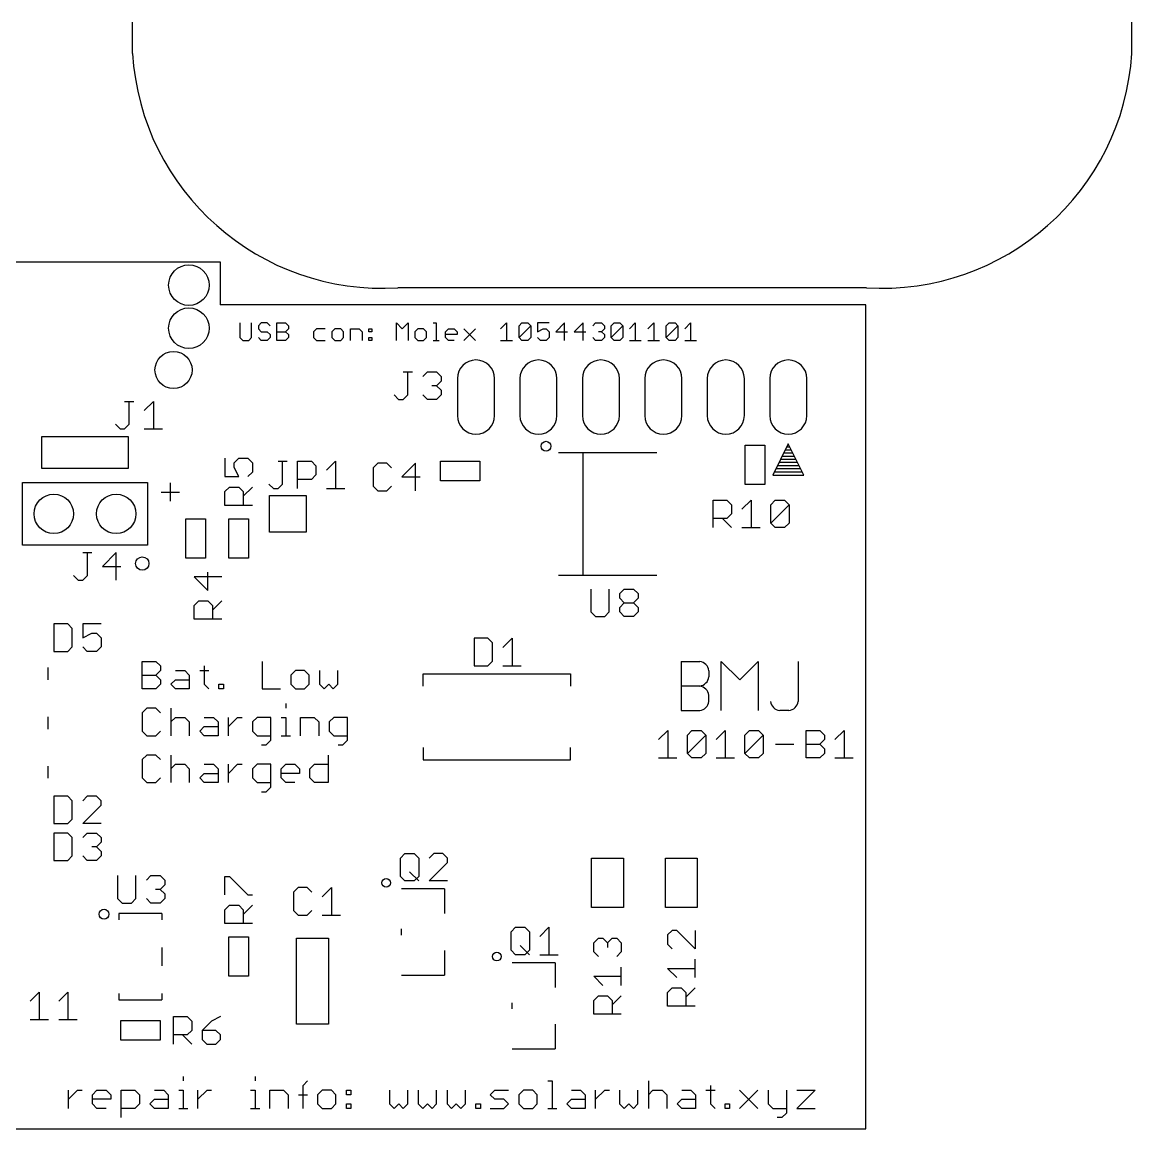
# Model space of a CAD drawing. Extents: x 0 to 74.3, y 0 to 45.
# Drawn here: x 29.2 to 74.32, y 0 to 44.99 of the extents above; entities that cross this region are included whole.
import ezdxf

# ---------------------------------------------------------------- set-up
doc = ezdxf.new("R2010")
doc.units = 0
for name, color, linetype in [('17', 94, 'CONTINUOUS'), ('20', 178, 'CONTINUOUS'), ('21', 251, 'CONTINUOUS'), ('25', 251, 'CONTINUOUS'), ('51', 251, 'CONTINUOUS')]:
    doc.layers.add(name, color=color, linetype=linetype)

# ---------------------------------------------------------------- blocks, each defined once
blk = doc.blocks.new('ROUNDP')
blk.add_circle((0, 0), 0.5)
blk = doc.blocks.new('LONGP100')
blk.add_lwpolyline([(-0.5, -0.5), (0.5, -0.5, 1), (0.5, 0.5), (-0.5, 0.5, 1)], format="xyb", close=True)

msp = doc.modelspace()

# ---------------------------------------------------------------- linework, layer by layer
at = {"layer": '20'}
for p, q in [((26.25, 35.25), (37.25, 35.25)), ((37.25, 35.25), (37.25, 33.5)), ((63.5, 33.5), (37.25, 33.5)), ((63.5, 0), (63.5, 33.5)), ((0, 0), (63.5, 0))]:
    msp.add_line(p, q, dxfattribs=at)
at = {"layer": '21'}
for p, q in [((38.0508, 32.7626), (38.0508, 32.1694)), ((38.5253, 32.1694), (38.5253, 32.7626)), ((38.9179, 32.7626), (38.7992, 32.644)), ((38.7992, 32.644), (38.7992, 32.5253)), ((38.7992, 32.5253), (38.9179, 32.4067)), ((39.1551, 32.7626), (38.9179, 32.7626)), ((39.2738, 32.644), (39.1551, 32.7626)), ((39.5476, 32.0508), (39.5476, 32.7626)), ((39.5476, 32.7626), (39.9035, 32.7626)), ((39.9035, 32.7626), (40.0222, 32.644)), ((40.0222, 32.5253), (39.9035, 32.4067)), ((40.0222, 32.644), (40.0222, 32.5253)), ((41.1631, 32.5253), (41.0445, 32.4067)), ((41.519, 32.5253), (41.1631, 32.5253)), ((41.9115, 32.5253), (41.7929, 32.4067)), ((42.1488, 32.5253), (41.9115, 32.5253)), ((42.2674, 32.4067), (42.1488, 32.5253)), ((42.5413, 32.0508), (42.5413, 32.5253)), ((42.5413, 32.5253), (42.8972, 32.5253)), ((42.8972, 32.5253), (43.0158, 32.4067)), ((43.2897, 32.5253), (43.4083, 32.5253)), ((43.2897, 32.4067), (43.2897, 32.5253)), ((43.4083, 32.5253), (43.4083, 32.4067)), ((44.4123, 32.0508), (44.4123, 32.7626)), ((44.4123, 32.7626), (44.6496, 32.5253)), ((44.6496, 32.5253), (44.8869, 32.7626)), ((44.8869, 32.7626), (44.8869, 32.0508)), ((45.2794, 32.5253), (45.1607, 32.4067)), ((45.5167, 32.5253), (45.2794, 32.5253)), ((45.6353, 32.4067), (45.5167, 32.5253)), ((45.9092, 32.7626), (46.0278, 32.7626)), ((46.0278, 32.7626), (46.0278, 32.0508)), ((46.4081, 32.4067), (46.5267, 32.5253)), ((46.5267, 32.5253), (46.764, 32.5253)), ((46.764, 32.5253), (46.8826, 32.4067)), ((47.1565, 32.5253), (47.6311, 32.0508)), ((47.1565, 32.0508), (47.6311, 32.5253)), ((48.6534, 32.5253), (48.8906, 32.7626)), ((48.8906, 32.7626), (48.8906, 32.0508)), ((49.4018, 32.644), (49.5204, 32.7626)), ((49.4018, 32.1694), (49.4018, 32.644)), ((49.4018, 32.1694), (49.8763, 32.644)), ((49.5204, 32.7626), (49.7577, 32.7626)), ((49.7577, 32.7626), (49.8763, 32.644)), ((49.8763, 32.644), (49.8763, 32.1694)), ((50.6247, 32.7626), (50.1502, 32.7626)), ((50.1502, 32.7626), (50.1502, 32.4067)), ((50.1502, 32.4067), (50.3875, 32.5253)), ((50.3875, 32.5253), (50.5061, 32.5253)), ((50.5061, 32.5253), (50.6247, 32.4067)), ((51.2545, 32.7626), (50.8986, 32.4067)), ((51.2545, 32.0508), (51.2545, 32.7626)), ((52.0029, 32.7626), (51.647, 32.4067)), ((52.0029, 32.0508), (52.0029, 32.7626)), ((52.3954, 32.644), (52.5141, 32.7626)), ((52.5141, 32.7626), (52.7513, 32.7626)), ((52.7513, 32.7626), (52.87, 32.644)), ((52.87, 32.5253), (52.7513, 32.4067)), ((52.87, 32.644), (52.87, 32.5253)), ((53.1438, 32.644), (53.2625, 32.7626)), ((53.1438, 32.1694), (53.1438, 32.644)), ((53.1438, 32.1694), (53.6184, 32.644)), ((53.2625, 32.7626), (53.4998, 32.7626)), ((53.4998, 32.7626), (53.6184, 32.644)), ((53.6184, 32.644), (53.6184, 32.1694)), ((53.8923, 32.5253), (54.1295, 32.7626)), ((54.1295, 32.7626), (54.1295, 32.0508)), ((54.6407, 32.5253), (54.8779, 32.7626)), ((54.8779, 32.7626), (54.8779, 32.0508)), ((55.3891, 32.644), (55.5077, 32.7626)), ((55.3891, 32.1694), (55.3891, 32.644)), ((55.3891, 32.1694), (55.8636, 32.644)), ((55.5077, 32.7626), (55.745, 32.7626)), ((55.745, 32.7626), (55.8636, 32.644)), ((55.8636, 32.644), (55.8636, 32.1694)), ((56.1375, 32.5253), (56.3748, 32.7626)), ((56.3748, 32.7626), (56.3748, 32.0508)), ((38.0508, 32.1694), (38.1694, 32.0508)), ((38.1694, 32.0508), (38.4067, 32.0508)), ((38.4067, 32.0508), (38.5253, 32.1694)), ((38.9179, 32.0508), (38.7992, 32.1694)), ((38.9179, 32.4067), (39.1551, 32.4067)), ((39.1551, 32.0508), (38.9179, 32.0508)), ((39.1551, 32.4067), (39.2738, 32.2881)), ((39.2738, 32.1694), (39.1551, 32.0508)), ((39.2738, 32.2881), (39.2738, 32.1694)), ((39.5476, 32.4067), (39.9035, 32.4067)), ((39.9035, 32.0508), (39.5476, 32.0508)), ((39.9035, 32.4067), (40.0222, 32.2881)), ((40.0222, 32.1694), (39.9035, 32.0508)), ((40.0222, 32.2881), (40.0222, 32.1694)), ((41.0445, 32.4067), (41.0445, 32.1694)), ((41.0445, 32.1694), (41.1631, 32.0508)), ((41.1631, 32.0508), (41.519, 32.0508)), ((41.7929, 32.4067), (41.7929, 32.1694)), ((41.7929, 32.1694), (41.9115, 32.0508)), ((41.9115, 32.0508), (42.1488, 32.0508)), ((42.1488, 32.0508), (42.2674, 32.1694)), ((42.2674, 32.1694), (42.2674, 32.4067)), ((43.0158, 32.4067), (43.0158, 32.0508)), ((43.4083, 32.4067), (43.2897, 32.4067)), ((43.2897, 32.1694), (43.4083, 32.1694)), ((43.2897, 32.0508), (43.2897, 32.1694)), ((43.4083, 32.0508), (43.2897, 32.0508)), ((43.4083, 32.1694), (43.4083, 32.0508)), ((45.1607, 32.4067), (45.1607, 32.1694)), ((45.1607, 32.1694), (45.2794, 32.0508)), ((45.2794, 32.0508), (45.5167, 32.0508)), ((45.5167, 32.0508), (45.6353, 32.1694)), ((45.6353, 32.1694), (45.6353, 32.4067)), ((45.9092, 32.0508), (46.1464, 32.0508)), ((46.4081, 32.1694), (46.4081, 32.4067)), ((46.8826, 32.2881), (46.4081, 32.2881)), ((46.5267, 32.0508), (46.4081, 32.1694)), ((46.764, 32.0508), (46.5267, 32.0508)), ((46.8826, 32.4067), (46.8826, 32.2881)), ((48.6534, 32.0508), (49.1279, 32.0508)), ((49.5204, 32.0508), (49.4018, 32.1694)), ((49.7577, 32.0508), (49.5204, 32.0508)), ((49.8763, 32.1694), (49.7577, 32.0508)), ((50.2688, 32.0508), (50.1502, 32.1694)), ((50.5061, 32.0508), (50.2688, 32.0508)), ((50.6247, 32.1694), (50.5061, 32.0508)), ((50.6247, 32.4067), (50.6247, 32.1694)), ((50.8986, 32.4067), (51.3731, 32.4067)), ((51.647, 32.4067), (52.1216, 32.4067)), ((52.5141, 32.0508), (52.3954, 32.1694)), ((52.7513, 32.0508), (52.5141, 32.0508)), ((52.7513, 32.4067), (52.6327, 32.4067)), ((52.7513, 32.4067), (52.87, 32.2881)), ((52.87, 32.1694), (52.7513, 32.0508)), ((52.87, 32.2881), (52.87, 32.1694)), ((53.2625, 32.0508), (53.1438, 32.1694)), ((53.4998, 32.0508), (53.2625, 32.0508)), ((53.6184, 32.1694), (53.4998, 32.0508)), ((53.8923, 32.0508), (54.3668, 32.0508)), ((54.6407, 32.0508), (55.1152, 32.0508)), ((55.5077, 32.0508), (55.3891, 32.1694)), ((55.745, 32.0508), (55.5077, 32.0508)), ((55.8636, 32.1694), (55.745, 32.0508)), ((56.1375, 32.0508), (56.612, 32.0508)), ((60.35, 27.845), (59.715, 26.575)), ((60.477, 27.591), (60.223, 27.591)), ((60.4135, 27.718), (60.2865, 27.718)), ((60.985, 26.575), (60.35, 27.845)), ((51, 27.5), (52, 27.5)), ((52, 27.5), (55, 27.5)), ((52, 27.5), (52, 22.5)), ((60.731, 27.083), (59.969, 27.083)), ((60.6675, 27.21), (60.0325, 27.21)), ((60.604, 27.337), (60.096, 27.337)), ((60.5405, 27.464), (60.1595, 27.464)), ((60.9215, 26.702), (59.7785, 26.702)), ((60.858, 26.829), (59.842, 26.829)), ((60.7945, 26.956), (59.9055, 26.956)), ((29.21, 23.73), (29.21, 26.27)), ((29.21, 26.27), (34.29, 26.27)), ((34.29, 26.27), (34.29, 23.73)), ((35.2154, 26.2583), (35.2154, 25.5126)), ((59.715, 26.575), (60.985, 26.575)), ((34.8426, 25.8855), (35.5883, 25.8855)), ((39.25, 25.75), (40.75, 25.75)), ((39.25, 24.25), (39.25, 25.75)), ((40.75, 25.75), (40.75, 24.25)), ((40.75, 24.25), (39.25, 24.25)), ((34.29, 23.73), (29.21, 23.73)), ((55, 22.5), (51, 22.5)), ((34.0762, 17.8862), (34.0762, 19.0048)), ((34.0762, 19.0048), (34.6355, 19.0048)), ((34.6355, 19.0048), (34.8219, 18.8183)), ((38.9487, 19.0048), (38.9487, 17.8862)), ((56, 19), (56, 18)), ((56, 19), (56.75, 19)), ((57.625, 17), (57.625, 19)), ((57.625, 19), (58.375, 18.25)), ((58.375, 18.25), (59.125, 19)), ((59.125, 19), (59.125, 17)), ((60.75, 19), (60.75, 17.375)), ((30.25, 18.25), (30.25, 18.75)), ((34.8219, 18.6319), (34.6355, 18.4455)), ((34.8219, 18.8183), (34.8219, 18.6319)), ((35.432, 18.6319), (35.8049, 18.6319)), ((35.8049, 18.6319), (35.9913, 18.4455)), ((36.415, 18.6319), (36.7878, 18.6319)), ((36.6014, 18.8183), (36.6014, 18.0726)), ((40.3045, 18.6319), (40.1181, 18.4455)), ((40.6774, 18.6319), (40.3045, 18.6319)), ((40.8638, 18.4455), (40.6774, 18.6319)), ((41.2875, 18.6319), (41.2875, 18.0726)), ((42.0332, 18.0726), (42.0332, 18.6319)), ((57.125, 18.625), (57.125, 18.375)), ((34.0762, 18.4455), (34.6355, 18.4455)), ((34.6355, 18.4455), (34.8219, 18.2591)), ((34.8219, 18.0726), (34.6355, 17.8862)), ((34.8219, 18.2591), (34.8219, 18.0726)), ((35.2456, 18.0726), (35.432, 18.2591)), ((35.432, 17.8862), (35.2456, 18.0726)), ((35.432, 18.2591), (35.9913, 18.2591)), ((35.9913, 18.4455), (35.9913, 17.8862)), ((36.6014, 18.0726), (36.7878, 17.8862)), ((37.1946, 17.8862), (37.1946, 18.0726)), ((37.1946, 18.0726), (37.381, 18.0726)), ((37.381, 18.0726), (37.381, 17.8862)), ((40.1181, 18.4455), (40.1181, 18.0726)), ((40.1181, 18.0726), (40.3045, 17.8862)), ((40.6774, 17.8862), (40.8638, 18.0726)), ((40.8638, 18.0726), (40.8638, 18.4455)), ((41.2875, 18.0726), (41.4739, 17.8862)), ((41.4739, 17.8862), (41.6603, 18.0726)), ((41.6603, 18.0726), (41.8468, 17.8862)), ((41.8468, 17.8862), (42.0332, 18.0726)), ((45.5, 18), (45.5, 18.5)), ((45.5, 18.5), (51.5, 18.5)), ((51.5, 18.5), (51.5, 18)), ((34.6355, 17.8862), (34.0762, 17.8862)), ((35.9913, 17.8862), (35.432, 17.8862)), ((37.381, 17.8862), (37.1946, 17.8862)), ((38.9487, 17.8862), (39.6944, 17.8862)), ((40.3045, 17.8862), (40.6774, 17.8862)), ((56, 18), (56, 17)), ((56.75, 18), (56, 18)), ((57.125, 17.375), (57.125, 17.625)), ((39.9147, 17.2862), (39.9147, 17.0998)), ((30.25, 16.25), (30.25, 16.75)), ((34.2626, 17.0998), (34.0762, 16.9133)), ((34.0762, 16.9133), (34.0762, 16.1676)), ((34.6355, 17.0998), (34.2626, 17.0998)), ((34.8219, 16.9133), (34.6355, 17.0998)), ((35.2456, 17.0998), (35.2456, 15.9812)), ((35.2456, 16.5405), (35.432, 16.7269)), ((35.432, 16.7269), (35.8049, 16.7269)), ((35.8049, 16.7269), (35.9913, 16.5405)), ((36.6014, 16.7269), (36.9743, 16.7269)), ((36.9743, 16.7269), (37.1607, 16.5405)), ((37.5844, 15.9812), (37.5844, 16.7269)), ((37.5844, 16.3541), (37.9572, 16.7269)), ((37.9572, 16.7269), (38.1437, 16.7269)), ((38.7453, 16.7269), (38.5589, 16.5405)), ((39.3046, 16.7269), (38.7453, 16.7269)), ((39.3046, 15.7948), (39.3046, 16.7269)), ((39.7283, 16.7269), (39.9147, 16.7269)), ((39.9147, 16.7269), (39.9147, 15.9812)), ((40.5079, 15.9812), (40.5079, 16.7269)), ((40.5079, 16.7269), (41.0672, 16.7269)), ((41.0672, 16.7269), (41.2536, 16.5405)), ((41.8637, 16.7269), (41.6773, 16.5405)), ((42.423, 16.7269), (41.8637, 16.7269)), ((42.423, 15.7948), (42.423, 16.7269)), ((56, 17), (56.75, 17)), ((60.375, 17), (60, 17)), ((35.9913, 16.5405), (35.9913, 15.9812)), ((36.415, 16.1676), (36.6014, 16.3541)), ((36.6014, 16.3541), (37.1607, 16.3541)), ((37.1607, 16.5405), (37.1607, 15.9812)), ((38.5589, 16.5405), (38.5589, 16.1676)), ((41.2536, 16.5405), (41.2536, 15.9812)), ((41.6773, 16.5405), (41.6773, 16.1676)), ((34.0762, 16.1676), (34.2626, 15.9812)), ((34.2626, 15.9812), (34.6355, 15.9812)), ((34.6355, 15.9812), (34.8219, 16.1676)), ((36.6014, 15.9812), (36.415, 16.1676)), ((37.1607, 15.9812), (36.6014, 15.9812)), ((38.5589, 16.1676), (38.7453, 15.9812)), ((38.7453, 15.9812), (39.3046, 15.9812)), ((39.1182, 15.6084), (39.3046, 15.7948)), ((39.7283, 15.9812), (40.1011, 15.9812)), ((41.6773, 16.1676), (41.8637, 15.9812)), ((41.8637, 15.9812), (42.423, 15.9812)), ((42.2366, 15.6084), (42.423, 15.7948)), ((55.0762, 15.8219), (55.449, 16.1948)), ((55.449, 16.1948), (55.449, 15.0762)), ((56.2456, 16.0083), (56.432, 16.1948)), ((56.2456, 15.2626), (56.2456, 16.0083)), ((56.2456, 15.2626), (56.9913, 16.0083)), ((56.432, 16.1948), (56.8049, 16.1948)), ((56.8049, 16.1948), (56.9913, 16.0083)), ((56.9913, 16.0083), (56.9913, 15.2626)), ((57.415, 15.8219), (57.7878, 16.1948)), ((57.7878, 16.1948), (57.7878, 15.0762)), ((58.5844, 16.0083), (58.7708, 16.1948)), ((58.5844, 15.2626), (58.5844, 16.0083)), ((58.5844, 15.2626), (59.3301, 16.0083)), ((58.7708, 16.1948), (59.1437, 16.1948)), ((59.1437, 16.1948), (59.3301, 16.0083)), ((59.3301, 16.0083), (59.3301, 15.2626)), ((61.0762, 15.0762), (61.0762, 16.1948)), ((61.0762, 16.1948), (61.6355, 16.1948)), ((61.6355, 16.1948), (61.8219, 16.0083)), ((61.8219, 15.8219), (61.6355, 15.6355)), ((61.8219, 16.0083), (61.8219, 15.8219)), ((62.2456, 15.8219), (62.6184, 16.1948)), ((62.6184, 16.1948), (62.6184, 15.0762)), ((38.9317, 15.6084), (39.1182, 15.6084)), ((42.0501, 15.6084), (42.2366, 15.6084)), ((45.5, 15.5), (45.5, 15)), ((51.5, 15), (51.5, 15.5)), ((59.8262, 15.6355), (60.5719, 15.6355)), ((61.0762, 15.6355), (61.6355, 15.6355)), ((61.6355, 15.6355), (61.8219, 15.4491)), ((61.8219, 15.4491), (61.8219, 15.2626)), ((34.2626, 15.1948), (34.0762, 15.0083)), ((34.0762, 15.0083), (34.0762, 14.2626)), ((34.6355, 15.1948), (34.2626, 15.1948)), ((34.8219, 15.0083), (34.6355, 15.1948)), ((35.2456, 15.1948), (35.2456, 14.0762)), ((41.6434, 15.1948), (41.6434, 14.0762)), ((45.5, 15), (51.5, 15)), ((55.0762, 15.0762), (55.8219, 15.0762)), ((56.432, 15.0762), (56.2456, 15.2626)), ((56.8049, 15.0762), (56.432, 15.0762)), ((56.9913, 15.2626), (56.8049, 15.0762)), ((57.415, 15.0762), (58.1607, 15.0762)), ((58.7708, 15.0762), (58.5844, 15.2626)), ((59.1437, 15.0762), (58.7708, 15.0762)), ((59.3301, 15.2626), (59.1437, 15.0762)), ((61.6355, 15.0762), (61.0762, 15.0762)), ((61.8219, 15.2626), (61.6355, 15.0762)), ((62.2456, 15.0762), (62.9913, 15.0762)), ((30.25, 14.25), (30.25, 14.75)), ((35.2456, 14.6355), (35.432, 14.8219)), ((35.432, 14.8219), (35.8049, 14.8219)), ((35.8049, 14.8219), (35.9913, 14.6355)), ((35.9913, 14.6355), (35.9913, 14.0762)), ((36.415, 14.2626), (36.6014, 14.4491)), ((36.6014, 14.8219), (36.9743, 14.8219)), ((36.6014, 14.4491), (37.1607, 14.4491)), ((36.9743, 14.8219), (37.1607, 14.6355)), ((37.1607, 14.6355), (37.1607, 14.0762)), ((37.5844, 14.0762), (37.5844, 14.8219)), ((37.5844, 14.4491), (37.9572, 14.8219)), ((37.9572, 14.8219), (38.1437, 14.8219)), ((38.7453, 14.8219), (38.5589, 14.6355)), ((38.5589, 14.6355), (38.5589, 14.2626)), ((39.3046, 14.8219), (38.7453, 14.8219)), ((39.3046, 13.8898), (39.3046, 14.8219)), ((39.7283, 14.6355), (39.9147, 14.8219)), ((39.7283, 14.2626), (39.7283, 14.6355)), ((40.474, 14.4491), (39.7283, 14.4491)), ((39.9147, 14.8219), (40.2876, 14.8219)), ((40.2876, 14.8219), (40.474, 14.6355)), ((40.474, 14.6355), (40.474, 14.4491)), ((40.8977, 14.6355), (41.0841, 14.8219)), ((40.8977, 14.2626), (40.8977, 14.6355)), ((41.0841, 14.8219), (41.6434, 14.8219)), ((34.0762, 14.2626), (34.2626, 14.0762)), ((34.2626, 14.0762), (34.6355, 14.0762)), ((34.6355, 14.0762), (34.8219, 14.2626)), ((36.6014, 14.0762), (36.415, 14.2626)), ((37.1607, 14.0762), (36.6014, 14.0762)), ((38.5589, 14.2626), (38.7453, 14.0762)), ((38.7453, 14.0762), (39.3046, 14.0762)), ((39.9147, 14.0762), (39.7283, 14.2626)), ((40.2876, 14.0762), (39.9147, 14.0762)), ((41.0841, 14.0762), (40.8977, 14.2626)), ((41.6434, 14.0762), (41.0841, 14.0762)), ((38.9317, 13.7034), (39.1182, 13.7034)), ((39.1182, 13.7034), (39.3046, 13.8898)), ((46.375, 9.75), (44.625, 9.75)), ((46.375, 9.75), (46.375, 8.75)), ((34.875, 8.75), (33.125, 8.75)), ((33.125, 8.75), (33.125, 8.5)), ((34.875, 8.75), (34.875, 8.5)), ((44.625, 7.875), (44.625, 8.125)), ((34.875, 7.375), (34.875, 6.625)), ((46.375, 7.25), (46.375, 6.25)), ((50.875, 6.75), (49.125, 6.75)), ((50.875, 6.75), (50.875, 5.75)), ((44.625, 6.25), (46.375, 6.25)), ((33.125, 5.5), (33.125, 5.25)), ((34.875, 5.5), (34.875, 5.25)), ((33.125, 5.25), (34.875, 5.25)), ((49.125, 4.875), (49.125, 5.125)), ((50.875, 4.25), (50.875, 3.25)), ((49.125, 3.25), (50.875, 3.25)), ((35.7453, 2.1312), (35.7453, 1.9448)), ((38.6688, 2.1312), (38.6688, 1.9448)), ((40.6178, 1.7583), (40.8042, 1.9448)), ((50.5661, 1.9448), (50.7526, 1.9448)), ((50.7526, 1.9448), (50.7526, 0.8262)), ((54.659, 1.9448), (54.659, 0.8262)), ((31.0762, 0.8262), (31.0762, 1.5719)), ((31.0762, 1.199), (31.4491, 1.5719)), ((31.4491, 1.5719), (31.6355, 1.5719)), ((32.0507, 1.3855), (32.2371, 1.5719)), ((32.0507, 1.0126), (32.0507, 1.3855)), ((32.2371, 1.5719), (32.61, 1.5719)), ((32.61, 1.5719), (32.7964, 1.3855)), ((32.7964, 1.3855), (32.7964, 1.199)), ((33.2201, 0.4534), (33.2201, 1.5719)), ((33.2201, 1.5719), (33.7794, 1.5719)), ((33.7794, 1.5719), (33.9658, 1.3855)), ((33.9658, 1.3855), (33.9658, 1.0126)), ((34.5759, 1.5719), (34.9488, 1.5719)), ((34.9488, 1.5719), (35.1352, 1.3855)), ((35.1352, 1.3855), (35.1352, 0.8262)), ((35.5589, 1.5719), (35.7453, 1.5719)), ((35.7453, 1.5719), (35.7453, 0.8262)), ((36.3385, 0.8262), (36.3385, 1.5719)), ((36.3385, 1.199), (36.7113, 1.5719)), ((36.7113, 1.5719), (36.8978, 1.5719)), ((38.4824, 1.5719), (38.6688, 1.5719)), ((38.6688, 1.5719), (38.6688, 0.8262)), ((39.262, 0.8262), (39.262, 1.5719)), ((39.262, 1.5719), (39.8212, 1.5719)), ((39.8212, 1.5719), (40.0077, 1.3855)), ((40.0077, 1.3855), (40.0077, 0.8262)), ((40.4314, 1.3855), (40.8042, 1.3855)), ((40.6178, 0.8262), (40.6178, 1.7583)), ((41.3974, 1.5719), (41.211, 1.3855)), ((41.211, 1.3855), (41.211, 1.0126)), ((41.7702, 1.5719), (41.3974, 1.5719)), ((41.9567, 1.3855), (41.7702, 1.5719)), ((41.9567, 1.0126), (41.9567, 1.3855)), ((42.3804, 1.5719), (42.5668, 1.5719)), ((42.3804, 1.3855), (42.3804, 1.5719)), ((42.5668, 1.3855), (42.3804, 1.3855)), ((42.5668, 1.5719), (42.5668, 1.3855)), ((44.1345, 1.5719), (44.1345, 1.0126)), ((44.8802, 1.0126), (44.8802, 1.5719)), ((45.3039, 1.5719), (45.3039, 1.0126)), ((46.0496, 1.0126), (46.0496, 1.5719)), ((46.4733, 1.5719), (46.4733, 1.0126)), ((47.219, 1.0126), (47.219, 1.5719)), ((48.2273, 1.3855), (48.4138, 1.5719)), ((48.4138, 1.199), (48.2273, 1.3855)), ((48.4138, 1.5719), (48.9731, 1.5719)), ((49.5832, 1.5719), (49.3967, 1.3855)), ((49.3967, 1.3855), (49.3967, 1.0126)), ((49.956, 1.5719), (49.5832, 1.5719)), ((50.1424, 1.3855), (49.956, 1.5719)), ((50.1424, 1.0126), (50.1424, 1.3855)), ((51.5322, 1.5719), (51.905, 1.5719)), ((51.905, 1.5719), (52.0914, 1.3855)), ((52.0914, 1.3855), (52.0914, 0.8262)), ((52.5151, 0.8262), (52.5151, 1.5719)), ((52.5151, 1.199), (52.888, 1.5719)), ((52.888, 1.5719), (53.0744, 1.5719)), ((53.4896, 1.5719), (53.4896, 1.0126)), ((54.2353, 1.0126), (54.2353, 1.5719)), ((54.659, 1.3855), (54.8455, 1.5719)), ((54.8455, 1.5719), (55.2183, 1.5719)), ((55.2183, 1.5719), (55.4047, 1.3855)), ((55.4047, 1.3855), (55.4047, 0.8262)), ((56.0149, 1.5719), (56.3877, 1.5719)), ((56.3877, 1.5719), (56.5741, 1.3855)), ((56.5741, 1.3855), (56.5741, 0.8262)), ((56.9978, 1.5719), (57.3707, 1.5719)), ((57.1842, 1.7583), (57.1842, 1.0126)), ((58.3621, 1.5719), (59.1078, 0.8262)), ((58.3621, 0.8262), (59.1078, 1.5719)), ((59.5315, 1.5719), (59.5315, 1.0126)), ((60.2772, 1.5719), (60.2772, 0.6398)), ((60.7009, 1.5719), (61.4466, 1.5719)), ((61.4466, 1.5719), (60.7009, 0.8262)), ((32.7964, 1.199), (32.0507, 1.199)), ((32.2371, 0.8262), (32.0507, 1.0126)), ((33.9658, 1.0126), (33.7794, 0.8262)), ((34.3895, 1.0126), (34.5759, 1.199)), ((34.5759, 0.8262), (34.3895, 1.0126)), ((34.5759, 1.199), (35.1352, 1.199)), ((41.211, 1.0126), (41.3974, 0.8262)), ((41.7702, 0.8262), (41.9567, 1.0126)), ((42.3804, 1.0126), (42.5668, 1.0126)), ((42.3804, 0.8262), (42.3804, 1.0126)), ((42.5668, 1.0126), (42.5668, 0.8262)), ((44.1345, 1.0126), (44.3209, 0.8262)), ((44.3209, 0.8262), (44.5073, 1.0126)), ((44.5073, 1.0126), (44.6937, 0.8262)), ((44.6937, 0.8262), (44.8802, 1.0126)), ((45.3039, 1.0126), (45.4903, 0.8262)), ((45.4903, 0.8262), (45.6767, 1.0126)), ((45.6767, 1.0126), (45.8631, 0.8262)), ((45.8631, 0.8262), (46.0496, 1.0126)), ((46.4733, 1.0126), (46.6597, 0.8262)), ((46.6597, 0.8262), (46.8461, 1.0126)), ((46.8461, 1.0126), (47.0325, 0.8262)), ((47.0325, 0.8262), (47.219, 1.0126)), ((47.6427, 0.8262), (47.6427, 1.0126)), ((47.6427, 1.0126), (47.8291, 1.0126)), ((47.8291, 1.0126), (47.8291, 0.8262)), ((48.7866, 1.199), (48.4138, 1.199)), ((48.9731, 1.0126), (48.7866, 1.199)), ((48.7866, 0.8262), (48.9731, 1.0126)), ((49.3967, 1.0126), (49.5832, 0.8262)), ((49.956, 0.8262), (50.1424, 1.0126)), ((51.3457, 1.0126), (51.5322, 1.199)), ((51.5322, 0.8262), (51.3457, 1.0126)), ((51.5322, 1.199), (52.0914, 1.199)), ((53.4896, 1.0126), (53.6761, 0.8262)), ((53.6761, 0.8262), (53.8625, 1.0126)), ((53.8625, 1.0126), (54.0489, 0.8262)), ((54.0489, 0.8262), (54.2353, 1.0126)), ((55.8284, 1.0126), (56.0149, 1.199)), ((56.0149, 0.8262), (55.8284, 1.0126)), ((56.0149, 1.199), (56.5741, 1.199)), ((57.1842, 1.0126), (57.3707, 0.8262)), ((57.7774, 0.8262), (57.7774, 1.0126)), ((57.7774, 1.0126), (57.9638, 1.0126)), ((57.9638, 1.0126), (57.9638, 0.8262)), ((59.5315, 1.0126), (59.7179, 0.8262)), ((32.61, 0.8262), (32.2371, 0.8262)), ((33.7794, 0.8262), (33.2201, 0.8262)), ((35.1352, 0.8262), (34.5759, 0.8262)), ((35.5589, 0.8262), (35.9317, 0.8262)), ((38.4824, 0.8262), (38.8552, 0.8262)), ((41.3974, 0.8262), (41.7702, 0.8262)), ((42.5668, 0.8262), (42.3804, 0.8262)), ((47.8291, 0.8262), (47.6427, 0.8262)), ((48.2273, 0.8262), (48.7866, 0.8262)), ((49.5832, 0.8262), (49.956, 0.8262)), ((50.5661, 0.8262), (50.939, 0.8262)), ((52.0914, 0.8262), (51.5322, 0.8262)), ((56.5741, 0.8262), (56.0149, 0.8262)), ((57.9638, 0.8262), (57.7774, 0.8262)), ((59.7179, 0.8262), (60.2772, 0.8262)), ((60.0908, 0.4534), (59.9044, 0.4534)), ((60.2772, 0.6398), (60.0908, 0.4534)), ((60.7009, 0.8262), (61.4466, 0.8262))]:
    msp.add_line(p, q, dxfattribs=at)
for centre, radius in [((50.5, 27.75), 0.2), ((34.08, 22.98), 0.2717), ((44, 10), 0.1768), ((32.525, 8.725), 0.2), ((48.5, 7), 0.1768)]:
    msp.add_circle(centre, radius, dxfattribs=at)
for centre, start, end in [((56.6875, 18.5625), 8.1301, 81.8699), ((56.6875, 18.4375), 278.1301, 351.8699), ((56.6875, 17.5625), 8.1301, 81.8699), ((56.6875, 17.4375), 278.1301, 351.8699), ((60.0625, 17.4375), 188.1301, 261.8699), ((60.3125, 17.4375), 278.1301, 351.8699)]:
    msp.add_arc(centre, 0.4419, start, end, dxfattribs=at)
at = {"layer": '25'}
for p, q in [((44.6903, 30.7698), (45.0631, 30.7698)), ((44.8767, 29.8376), (44.8767, 30.7698)), ((45.4868, 30.5833), (45.6732, 30.7698)), ((45.6732, 30.7698), (46.0461, 30.7698)), ((46.0461, 30.7698), (46.2325, 30.5833)), ((46.2325, 30.3969), (46.0461, 30.2105)), ((46.2325, 30.5833), (46.2325, 30.3969)), ((44.3174, 29.8376), (44.5038, 29.6512)), ((44.6903, 29.6512), (44.8767, 29.8376)), ((45.6732, 29.6512), (45.4868, 29.8376)), ((46.0461, 30.2105), (45.8597, 30.2105)), ((46.0461, 30.2105), (46.2325, 30.0241)), ((46.2325, 29.8376), (46.0461, 29.6512)), ((46.2325, 30.0241), (46.2325, 29.8376)), ((33.3603, 29.5748), (33.7331, 29.5748)), ((33.5467, 28.6426), (33.5467, 29.5748)), ((34.1568, 29.2019), (34.5297, 29.5748)), ((34.5297, 29.5748), (34.5297, 28.4562)), ((44.5038, 29.6512), (44.6903, 29.6512)), ((46.0461, 29.6512), (45.6732, 29.6512)), ((32.9874, 28.6426), (33.1738, 28.4562)), ((33.1738, 28.4562), (33.3603, 28.4562)), ((33.3603, 28.4562), (33.5467, 28.6426)), ((34.1568, 28.4562), (34.9025, 28.4562)), ((37.4402, 27.2613), (37.4402, 26.5156)), ((37.8131, 27.0749), (37.9995, 27.2613)), ((37.8131, 26.8884), (37.8131, 27.0749)), ((37.9995, 27.2613), (38.3724, 27.2613)), ((38.3724, 27.2613), (38.5588, 27.0749)), ((38.5588, 27.0749), (38.5588, 26.702)), ((39.5991, 27.1448), (39.9719, 27.1448)), ((39.7855, 26.2126), (39.7855, 27.1448)), ((40.3956, 26.0262), (40.3956, 27.1448)), ((40.3956, 27.1448), (40.9549, 27.1448)), ((40.9549, 27.1448), (41.1413, 26.9583)), ((41.565, 26.7719), (41.9378, 27.1448)), ((41.9378, 27.1448), (41.9378, 26.0262)), ((37.9995, 26.5156), (37.8131, 26.8884)), ((38.5588, 26.702), (38.3724, 26.5156)), ((41.1413, 26.9583), (41.1413, 26.5855)), ((43.6538, 27.0598), (43.4674, 26.8733)), ((43.4674, 26.8733), (43.4674, 26.1276)), ((44.0267, 27.0598), (43.6538, 27.0598)), ((44.2131, 26.8733), (44.0267, 27.0598)), ((45.1961, 27.0598), (44.6368, 26.5005)), ((45.1961, 25.9412), (45.1961, 27.0598)), ((37.4402, 26.5156), (37.9995, 26.5156)), ((39.2262, 26.2126), (39.4126, 26.0262)), ((39.5991, 26.0262), (39.7855, 26.2126)), ((40.9549, 26.3991), (40.3956, 26.3991)), ((41.1413, 26.5855), (40.9549, 26.3991)), ((44.6368, 26.5005), (45.3825, 26.5005)), ((37.4402, 25.9055), (37.6267, 26.0919)), ((37.4402, 25.3462), (37.4402, 25.9055)), ((37.6267, 26.0919), (37.9995, 26.0919)), ((37.9995, 26.0919), (38.1859, 25.9055)), ((38.1859, 25.7191), (38.5588, 26.0919)), ((38.1859, 25.9055), (38.1859, 25.3462)), ((39.4126, 26.0262), (39.5991, 26.0262)), ((41.565, 26.0262), (42.3107, 26.0262)), ((43.4674, 26.1276), (43.6538, 25.9412)), ((43.6538, 25.9412), (44.0267, 25.9412)), ((44.0267, 25.9412), (44.2131, 26.1276)), ((38.5588, 25.3462), (37.4402, 25.3462)), ((57.298, 24.4412), (57.298, 25.5598)), ((57.298, 25.5598), (57.8573, 25.5598)), ((57.8573, 25.5598), (58.0437, 25.3733)), ((58.0437, 25.3733), (58.0437, 25.0005)), ((58.4674, 25.1869), (58.8403, 25.5598)), ((58.8403, 25.5598), (58.8403, 24.4412)), ((59.6368, 25.3733), (59.8232, 25.5598)), ((59.6368, 24.6276), (59.6368, 25.3733)), ((59.6368, 24.6276), (60.3825, 25.3733)), ((59.8232, 25.5598), (60.1961, 25.5598)), ((60.1961, 25.5598), (60.3825, 25.3733)), ((60.3825, 25.3733), (60.3825, 24.6276)), ((58.0437, 25.0005), (57.8573, 24.8141)), ((57.8573, 24.8141), (57.298, 24.8141)), ((57.6709, 24.8141), (58.0437, 24.4412)), ((58.4674, 24.4412), (59.2131, 24.4412)), ((59.8232, 24.4412), (59.6368, 24.6276)), ((60.1961, 24.4412), (59.8232, 24.4412)), ((60.3825, 24.6276), (60.1961, 24.4412)), ((31.6603, 23.4248), (32.0331, 23.4248)), ((31.8467, 22.4926), (31.8467, 23.4248)), ((33.0161, 23.4248), (32.4568, 22.8655)), ((33.0161, 22.3062), (33.0161, 23.4248)), ((32.4568, 22.8655), (33.2025, 22.8655)), ((36.7495, 21.8868), (36.7495, 22.6325)), ((31.2874, 22.4926), (31.4738, 22.3062)), ((31.4738, 22.3062), (31.6603, 22.3062)), ((31.6603, 22.3062), (31.8467, 22.4926)), ((37.3088, 22.4461), (36.1902, 22.4461)), ((36.1902, 22.4461), (36.7495, 21.8868)), ((52.3262, 21.9448), (52.3262, 21.0126)), ((53.0719, 21.0126), (53.0719, 21.9448)), ((53.4956, 21.7583), (53.682, 21.9448)), ((53.4956, 21.5719), (53.4956, 21.7583)), ((53.682, 21.9448), (54.0549, 21.9448)), ((54.0549, 21.9448), (54.2413, 21.7583)), ((54.2413, 21.7583), (54.2413, 21.5719)), ((36.1902, 21.2767), (36.3767, 21.4631)), ((36.1902, 20.7174), (36.1902, 21.2767)), ((36.3767, 21.4631), (36.7495, 21.4631)), ((36.7495, 21.4631), (36.9359, 21.2767)), ((36.9359, 21.0903), (37.3088, 21.4631)), ((36.9359, 21.2767), (36.9359, 20.7174)), ((53.682, 21.3855), (53.4956, 21.5719)), ((53.4956, 21.199), (53.682, 21.3855)), ((53.682, 21.3855), (54.0549, 21.3855)), ((54.2413, 21.5719), (54.0549, 21.3855)), ((54.0549, 21.3855), (54.2413, 21.199)), ((52.3262, 21.0126), (52.5126, 20.8262)), ((52.5126, 20.8262), (52.8855, 20.8262)), ((52.8855, 20.8262), (53.0719, 21.0126)), ((53.4956, 21.0126), (53.4956, 21.199)), ((53.682, 20.8262), (53.4956, 21.0126)), ((54.0549, 20.8262), (53.682, 20.8262)), ((54.2413, 21.0126), (54.0549, 20.8262)), ((54.2413, 21.199), (54.2413, 21.0126)), ((30.4874, 20.5248), (30.4874, 19.4062)), ((31.0467, 20.5248), (30.4874, 20.5248)), ((31.2331, 20.3383), (31.0467, 20.5248)), ((31.2331, 19.5926), (31.2331, 20.3383)), ((32.4025, 20.5248), (31.6568, 20.5248)), ((31.6568, 20.5248), (31.6568, 19.9655)), ((37.3088, 20.7174), (36.1902, 20.7174)), ((31.6568, 19.9655), (32.0297, 20.1519)), ((32.0297, 20.1519), (32.2161, 20.1519)), ((32.2161, 20.1519), (32.4025, 19.9655)), ((32.4025, 19.9655), (32.4025, 19.5926)), ((47.5762, 19.9448), (47.5762, 18.8262)), ((48.1355, 19.9448), (47.5762, 19.9448)), ((48.3219, 19.7583), (48.1355, 19.9448)), ((48.7456, 19.5719), (49.1184, 19.9448)), ((49.1184, 19.9448), (49.1184, 18.8262)), ((30.4874, 19.4062), (31.0467, 19.4062)), ((31.0467, 19.4062), (31.2331, 19.5926)), ((31.8432, 19.4062), (31.6568, 19.5926)), ((32.2161, 19.4062), (31.8432, 19.4062)), ((32.4025, 19.5926), (32.2161, 19.4062)), ((48.3219, 19.0126), (48.3219, 19.7583)), ((48.1355, 18.8262), (48.3219, 19.0126)), ((47.5762, 18.8262), (48.1355, 18.8262)), ((48.7456, 18.8262), (49.4913, 18.8262)), ((30.4874, 13.5248), (30.4874, 12.4062)), ((31.0467, 13.5248), (30.4874, 13.5248)), ((31.2331, 13.3383), (31.0467, 13.5248)), ((31.2331, 12.5926), (31.2331, 13.3383)), ((31.8432, 13.5248), (31.6568, 13.3383)), ((31.6568, 12.4062), (32.4025, 13.1519)), ((32.2161, 13.5248), (31.8432, 13.5248)), ((32.4025, 13.3383), (32.2161, 13.5248)), ((32.4025, 13.1519), (32.4025, 13.3383)), ((30.4874, 12.4062), (31.0467, 12.4062)), ((31.0467, 12.4062), (31.2331, 12.5926)), ((32.4025, 12.4062), (31.6568, 12.4062)), ((30.4874, 12.0248), (30.4874, 10.9062)), ((31.0467, 12.0248), (30.4874, 12.0248)), ((31.2331, 11.8383), (31.0467, 12.0248)), ((31.2331, 11.0926), (31.2331, 11.8383)), ((31.6568, 11.8383), (31.8432, 12.0248)), ((31.8432, 12.0248), (32.2161, 12.0248)), ((32.2161, 12.0248), (32.4025, 11.8383)), ((32.4025, 11.8383), (32.4025, 11.6519)), ((32.2161, 11.4655), (32.0297, 11.4655)), ((32.4025, 11.6519), (32.2161, 11.4655)), ((32.2161, 11.4655), (32.4025, 11.279)), ((30.4874, 10.9062), (31.0467, 10.9062)), ((31.0467, 10.9062), (31.2331, 11.0926)), ((31.8432, 10.9062), (31.6568, 11.0926)), ((32.2161, 10.9062), (31.8432, 10.9062)), ((32.4025, 11.0926), (32.2161, 10.9062)), ((32.4025, 11.279), (32.4025, 11.0926)), ((44.5762, 11.0083), (44.7626, 11.1948)), ((44.5762, 10.2626), (44.5762, 11.0083)), ((44.7626, 11.1948), (45.1355, 11.1948)), ((45.1355, 11.1948), (45.3219, 11.0083)), ((45.3219, 11.0083), (45.3219, 10.2626)), ((45.932, 11.1948), (45.7456, 11.0083)), ((46.3049, 11.1948), (45.932, 11.1948)), ((46.4913, 11.0083), (46.3049, 11.1948)), ((46.4913, 10.8219), (46.4913, 11.0083)), ((44.949, 10.449), (45.3219, 10.0762)), ((45.7456, 10.0762), (46.4913, 10.8219)), ((33.0762, 10.2948), (33.0762, 9.3626)), ((33.8219, 9.3626), (33.8219, 10.2948)), ((34.2456, 10.1083), (34.432, 10.2948)), ((34.432, 10.2948), (34.8049, 10.2948)), ((34.8049, 10.2948), (34.9913, 10.1083)), ((34.9913, 10.1083), (34.9913, 9.9219)), ((37.4402, 9.5156), (37.4402, 10.2613)), ((37.4402, 10.2613), (37.6267, 10.2613)), ((37.6267, 10.2613), (38.3724, 9.5156)), ((44.7626, 10.0762), (44.5762, 10.2626)), ((45.1355, 10.0762), (44.7626, 10.0762)), ((45.3219, 10.2626), (45.1355, 10.0762)), ((46.4913, 10.0762), (45.7456, 10.0762)), ((34.8049, 9.7355), (34.6184, 9.7355)), ((34.9913, 9.9219), (34.8049, 9.7355)), ((34.8049, 9.7355), (34.9913, 9.5491)), ((34.9913, 9.5491), (34.9913, 9.3626)), ((38.3724, 9.5156), (38.5588, 9.5156)), ((40.4176, 9.8098), (40.2312, 9.6233)), ((40.2312, 9.6233), (40.2312, 8.8776)), ((40.7905, 9.8098), (40.4176, 9.8098)), ((40.9769, 9.6233), (40.7905, 9.8098)), ((41.4006, 9.4369), (41.7734, 9.8098)), ((41.7734, 9.8098), (41.7734, 8.6912)), ((33.0762, 9.3626), (33.2626, 9.1762)), ((33.2626, 9.1762), (33.6355, 9.1762)), ((33.6355, 9.1762), (33.8219, 9.3626)), ((34.432, 9.1762), (34.2456, 9.3626)), ((34.8049, 9.1762), (34.432, 9.1762)), ((34.9913, 9.3626), (34.8049, 9.1762)), ((37.4402, 8.9055), (37.6267, 9.0919)), ((37.6267, 9.0919), (37.9995, 9.0919)), ((37.9995, 9.0919), (38.1859, 8.9055)), ((38.1859, 8.7191), (38.5588, 9.0919)), ((37.4402, 8.3462), (37.4402, 8.9055)), ((38.1859, 8.9055), (38.1859, 8.3462)), ((40.2312, 8.8776), (40.4176, 8.6912)), ((40.4176, 8.6912), (40.7905, 8.6912)), ((40.7905, 8.6912), (40.9769, 8.8776)), ((41.4006, 8.6912), (42.1463, 8.6912)), ((38.5588, 8.3462), (37.4402, 8.3462)), ((49.0762, 8.0083), (49.2626, 8.1948)), ((49.2626, 8.1948), (49.6355, 8.1948)), ((49.6355, 8.1948), (49.8219, 8.0083)), ((50.2456, 7.8219), (50.6184, 8.1948)), ((50.6184, 8.1948), (50.6184, 7.0762)), ((49.0762, 7.2626), (49.0762, 8.0083)), ((49.8219, 8.0083), (49.8219, 7.2626)), ((52.4402, 7.5611), (52.6267, 7.7475)), ((52.6267, 7.7475), (52.8131, 7.7475)), ((52.8131, 7.7475), (52.9995, 7.5611)), ((52.9995, 7.5611), (53.186, 7.7475)), ((53.186, 7.7475), (53.3724, 7.7475)), ((53.3724, 7.7475), (53.5588, 7.5611)), ((55.6267, 8.0657), (55.4402, 7.8793)), ((55.4402, 7.8793), (55.4402, 7.5064)), ((55.8131, 8.0657), (55.6267, 8.0657)), ((56.5588, 7.32), (55.8131, 8.0657)), ((56.5588, 8.0657), (56.5588, 7.32)), ((49.2626, 7.0762), (49.0762, 7.2626)), ((49.449, 7.4491), (49.8219, 7.0762)), ((49.8219, 7.2626), (49.6355, 7.0762)), ((52.4402, 7.1882), (52.4402, 7.5611)), ((52.9995, 7.5611), (52.9995, 7.3746)), ((53.5588, 7.5611), (53.5588, 7.1882)), ((55.4402, 7.5064), (55.6267, 7.32)), ((49.6355, 7.0762), (49.2626, 7.0762)), ((50.2456, 7.0762), (50.9913, 7.0762)), ((52.6267, 7.0018), (52.4402, 7.1882)), ((53.5588, 7.1882), (53.3724, 7.0018)), ((56.5588, 6.1506), (56.5588, 6.8963)), ((53.5588, 5.8324), (53.5588, 6.5781)), ((55.8131, 6.1506), (55.4402, 6.5234)), ((55.4402, 6.5234), (56.5588, 6.5234)), ((52.8131, 5.8324), (52.4402, 6.2053)), ((52.4402, 6.2053), (53.5588, 6.2053)), ((29.5156, 5.1869), (29.8884, 5.5598)), ((29.8884, 5.5598), (29.8884, 4.4412)), ((30.685, 5.1869), (31.0578, 5.5598)), ((31.0578, 5.5598), (31.0578, 4.4412)), ((55.4402, 5.5405), (55.6267, 5.7269)), ((55.4402, 4.9812), (55.4402, 5.5405)), ((55.6267, 5.7269), (55.9995, 5.7269)), ((55.9995, 5.7269), (56.186, 5.5405)), ((56.186, 5.354), (56.5588, 5.7269)), ((56.186, 5.5405), (56.186, 4.9812)), ((52.4402, 5.2223), (52.6267, 5.4087)), ((52.4402, 4.663), (52.4402, 5.2223)), ((52.6267, 5.4087), (52.9995, 5.4087)), ((52.9995, 5.4087), (53.186, 5.2223)), ((53.186, 5.0359), (53.5588, 5.4087)), ((53.186, 5.2223), (53.186, 4.663)), ((56.5588, 4.9812), (55.4402, 4.9812)), ((35.3462, 3.4412), (35.3462, 4.5598)), ((35.3462, 4.5598), (35.9055, 4.5598)), ((35.9055, 4.5598), (36.0919, 4.3733)), ((37.2613, 4.5598), (36.8884, 4.3733)), ((53.5588, 4.663), (52.4402, 4.663)), ((29.5156, 4.4412), (30.2613, 4.4412)), ((30.685, 4.4412), (31.4307, 4.4412)), ((36.0919, 4.3733), (36.0919, 4.0005)), ((36.8884, 4.3733), (36.5156, 4.0005)), ((35.9055, 3.8141), (35.3462, 3.8141)), ((35.7191, 3.8141), (36.0919, 3.4412)), ((36.0919, 4.0005), (35.9055, 3.8141)), ((36.5156, 4.0005), (36.5156, 3.6276)), ((37.0749, 4.0005), (36.5156, 4.0005)), ((36.5156, 3.6276), (36.702, 3.4412)), ((37.2613, 3.8141), (37.0749, 4.0005)), ((37.0749, 3.4412), (37.2613, 3.6276)), ((37.2613, 3.6276), (37.2613, 3.8141)), ((36.702, 3.4412), (37.0749, 3.4412))]:
    msp.add_line(p, q, dxfattribs=at)
at = {"layer": '51'}
for p, q in [((33.68, 43.72), (33.68, 44.99)), ((74.32, 43.72), (74.32, 44.99)), ((63.525, 34.195), (44.475, 34.195)), ((30, 26.85), (30, 28.15)), ((30, 28.15), (33.5, 28.15)), ((33.5, 28.15), (33.5, 26.85)), ((58.6, 26.2), (58.6, 27.8)), ((58.6, 27.8), (59.4, 27.8)), ((59.4, 27.8), (59.4, 26.2)), ((46.2, 26.35), (46.2, 27.15)), ((46.2, 27.15), (47.8, 27.15)), ((47.8, 27.15), (47.8, 26.35)), ((33.5, 26.85), (30, 26.85)), ((47.8, 26.35), (46.2, 26.35)), ((59.4, 26.2), (58.6, 26.2)), ((35.85, 23.2), (35.85, 24.8)), ((35.85, 24.8), (36.65, 24.8)), ((36.65, 24.8), (36.65, 23.2)), ((37.6, 23.2), (37.6, 24.8)), ((37.6, 24.8), (38.4, 24.8)), ((38.4, 24.8), (38.4, 23.2)), ((36.65, 23.2), (35.85, 23.2)), ((38.4, 23.2), (37.6, 23.2)), ((52.35, 9), (52.35, 11)), ((52.35, 11), (53.65, 11)), ((53.65, 11), (53.65, 9)), ((55.35, 9), (55.35, 11)), ((55.35, 11), (56.65, 11)), ((56.65, 11), (56.65, 9)), ((53.65, 9), (52.35, 9)), ((56.65, 9), (55.35, 9)), ((37.6, 6.2), (37.6, 7.8)), ((37.6, 7.8), (38.4, 7.8)), ((38.4, 7.8), (38.4, 6.2)), ((40.35, 4.25), (40.35, 7.75)), ((40.35, 7.75), (41.65, 7.75)), ((41.65, 7.75), (41.65, 4.25)), ((38.4, 6.2), (37.6, 6.2)), ((33.2, 4.4), (34.8, 4.4)), ((33.2, 3.6), (33.2, 4.4)), ((34.8, 4.4), (34.8, 3.6)), ((41.65, 4.25), (40.35, 4.25)), ((34.8, 3.6), (33.2, 3.6))]:
    msp.add_line(p, q, dxfattribs=at)
for centre, start, end in [((43.84, 44.355), 183.5763, 273.5763), ((64.16, 44.355), 266.4237, 356.4237)]:
    msp.add_arc(centre, 10.1798, start, end, dxfattribs=at)

# ---------------------------------------------------------------- block references
at = {"layer": '17'}
for name, p, xscale, yscale, rotation in [('ROUNDP', (35.975, 34.3), 1.65, 1.65, 180), ('ROUNDP', (35.975, 34.3), 1.65, 1.65, 180), ('ROUNDP', (35.975, 32.55), 1.65, 1.65, 180), ('ROUNDP', (35.975, 32.55), 1.65, 1.65, 180), ('ROUNDP', (35.35, 30.85), 1.508, 1.508, 180), ('ROUNDP', (35.35, 30.85), 1.508, 1.508, 180), ('LONGP100', (47.65, 29.75), 1.508, 1.508, 270), ('LONGP100', (47.65, 29.75), 1.508, 1.508, 270), ('LONGP100', (50.19, 29.75), 1.508, 1.508, 270), ('LONGP100', (50.19, 29.75), 1.508, 1.508, 270), ('LONGP100', (52.73, 29.75), 1.508, 1.508, 270), ('LONGP100', (52.73, 29.75), 1.508, 1.508, 270), ('LONGP100', (55.27, 29.75), 1.508, 1.508, 270), ('LONGP100', (55.27, 29.75), 1.508, 1.508, 270), ('LONGP100', (57.81, 29.75), 1.508, 1.508, 270), ('LONGP100', (57.81, 29.75), 1.508, 1.508, 270), ('LONGP100', (60.35, 29.75), 1.508, 1.508, 270), ('LONGP100', (60.35, 29.75), 1.508, 1.508, 270), ('ROUNDP', (30.48, 25), 1.6, 1.6, 180), ('ROUNDP', (30.48, 25), 1.6, 1.6, 180), ('ROUNDP', (33.02, 25), 1.6, 1.6, 180), ('ROUNDP', (33.02, 25), 1.6, 1.6, 180)]:
    msp.add_blockref(name, p, dxfattribs=dict(at, xscale=xscale, yscale=yscale, rotation=rotation))

doc.saveas('drawing.dxf')
